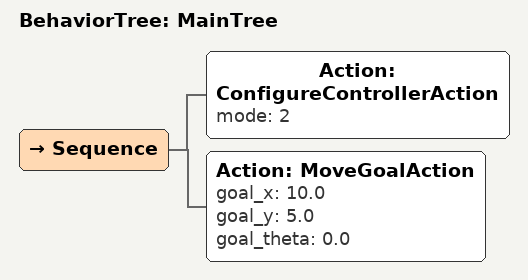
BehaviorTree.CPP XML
<root main_tree_to_execute = "MainTree" >
    <BehaviorTree ID="MainTree">
        <Sequence>
            <Action ID="ConfigureControllerAction" mode="2"/>
            <Action ID="MoveGoalAction" goal_x="10.0" goal_y="5.0" goal_theta="0.0"/>
        </Sequence>
    </BehaviorTree>
</root>
